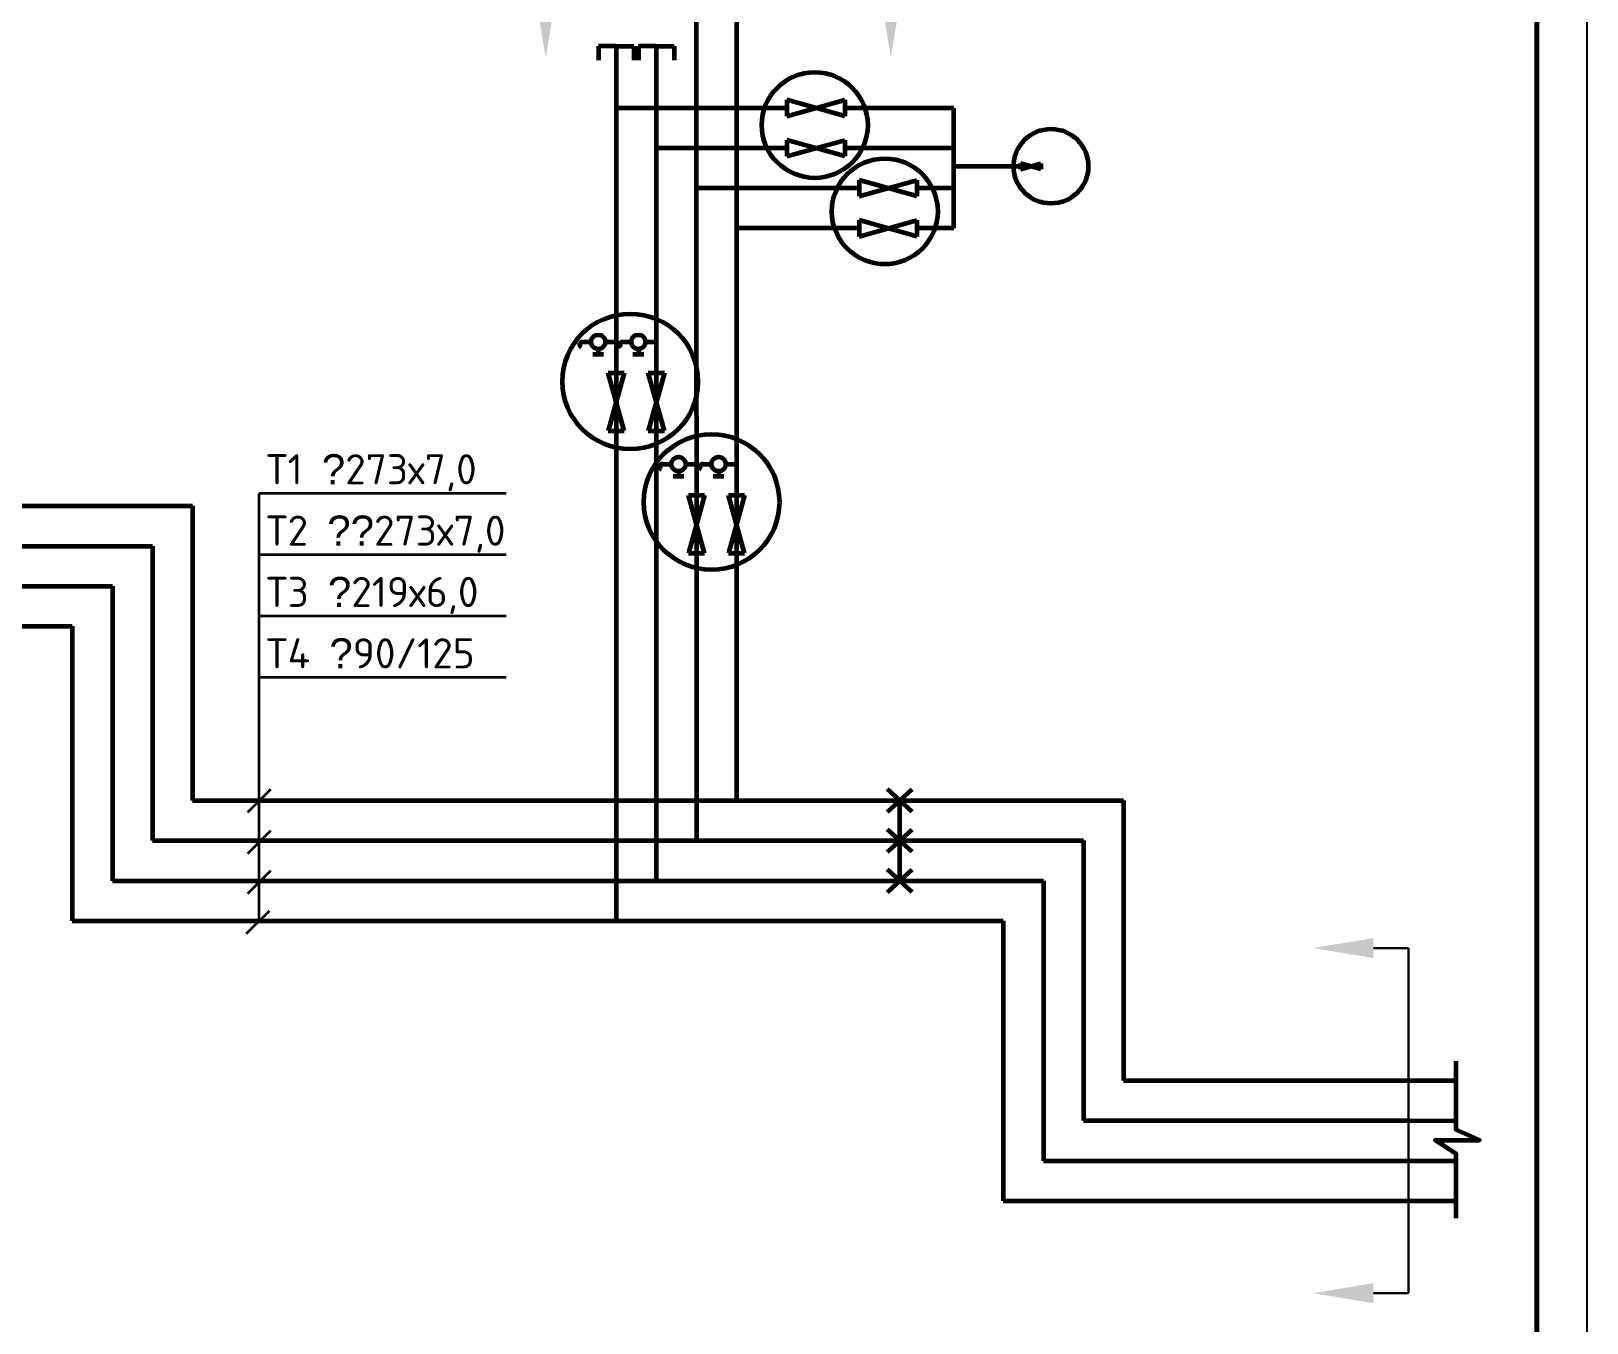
# Model space of a CAD drawing. Header units: metres. Extents: x 1642 to 8476, y 831 to 5441.
# Drawn here: x 1907.3 to 2062.4, y 1992.3 to 2121.2 of the extents above; entities that cross this region are included whole.
import ezdxf
from ezdxf.enums import TextEntityAlignment as Align

# ---------------------------------------------------------------- set-up
doc = ezdxf.new("R2010")
doc.units = ezdxf.units.M
for name, color, linetype, lineweight in [('7 тонкие', 7, 'Continuous', 20), ('Объекты проект.', 1, 'Continuous', 80), ('Размер 3.5', 250, 'Continuous', 35), ('Размерный', 4, 'Continuous', 30), ('Размеры на чертеже', 250, 'Continuous', 25)]:
    doc.layers.add(name, color=color, linetype=linetype, lineweight=lineweight)
doc.styles.add('-ISOCPEUR-', font='isocpeur.ttf')
doc.styles.get("Standard").update_dxf_attribs({"font": 'arial.ttf'})

# ---------------------------------------------------------------- blocks, each defined once
blk = doc.blocks.new('*U326')
blk.add_lwpolyline([(0, 0), (420, 0), (420, -297), (0, -297)], close=True)
at = {"const_width": 0.5}
blk.add_lwpolyline([(20, -5), (415, -5), (415, -292), (20, -292)], close=True, dxfattribs=at)
blk.add_attdef('РАЗРАБОТАЛ', text='', height=2.5).set_placement((250.5, -264.22), align=Align.MIDDLE_LEFT)
at = {"flags": 8}
for tag, height, p in [('ДАТА', 2.5, (290.07, -264.4)), ('ЛИСТ', 3, (386.39, -271.92)), ('ЛИСТОВ', 3, (403.89, -271.92))]:
    blk.add_attdef(tag, text='', height=height, dxfattribs=at).set_placement(p, align=Align.MIDDLE_CENTER)
blk.add_attdef('ПРОВЕРИЛ', (250.75, -270.73), '', height=2.5)
for tag, p in [('ТЕПЛОВЫЕ_СЕТИ_001', (315.41, -270.98)), ('ИМЯ_ЧЕРТЕЖА_001', (318.54, -284.68))]:
    blk.add_attdef(tag, p, '', height=3, dxfattribs=at)
at = {"style": '-ISOCPEUR-', "flags": 8}
blk.add_attdef('ФОРМАТ', text='', height=3, dxfattribs=at).set_placement((380.97, -294.75), align=Align.MIDDLE_CENTER)

msp = doc.modelspace()

# ---------------------------------------------------------------- linework, layer by layer
at = {"color": 6, "lineweight": 60}
for p, q in [((1965.603, 2119.675), (1963.834, 2119.675)), ((1963.834, 2119.675), (1963.834, 2118.251)), ((1965.603, 2119.675), (1967.372, 2119.675)), ((1967.372, 2119.675), (1967.372, 2118.251))]:
    msp.add_line(p, q, dxfattribs=at)
at = {"lineweight": 60}
for p, q in [((1982.611, 2114.296), (1982.611, 2112.691)), ((1982.611, 2112.691), (1988.39, 2114.296)), ((1988.39, 2112.691), (1982.611, 2114.296)), ((1988.39, 2114.296), (1988.39, 2112.691)), ((1999.252, 2101.493), (1999.252, 2113.493)), ((1982.611, 2110.296), (1982.611, 2108.691)), ((1982.611, 2108.691), (1988.39, 2110.296)), ((1988.39, 2108.691), (1982.611, 2110.296)), ((1988.39, 2110.296), (1988.39, 2108.691)), ((1999.252, 2107.689), (2005.918, 2107.689)), ((2005.918, 2107.972), (2005.918, 2107.407)), ((2005.918, 2107.407), (2007.953, 2107.972)), ((2007.953, 2107.407), (2005.918, 2107.972)), ((2007.953, 2107.972), (2007.953, 2107.407)), ((1989.813, 2106.296), (1989.813, 2104.691)), ((1989.813, 2104.691), (1995.592, 2106.296)), ((1995.592, 2104.691), (1989.813, 2106.296)), ((1995.592, 2106.296), (1995.592, 2104.691)), ((1989.813, 2102.296), (1989.813, 2100.691)), ((1989.813, 2100.691), (1995.592, 2102.296)), ((1995.592, 2100.691), (1989.813, 2102.296)), ((1995.592, 2102.296), (1995.592, 2100.691)), ((1962.238, 2090.166), (1963.098, 2090.166)), ((1963.813, 2089.45), (1963.813, 2088.913)), ((1964.529, 2090.166), (1965.603, 2090.166)), ((1966.238, 2090.166), (1967.098, 2090.166)), ((1967.813, 2089.45), (1967.813, 2088.913)), ((1968.529, 2090.166), (1969.603, 2090.166)), ((1964.35, 2088.913), (1963.277, 2088.913)), ((1968.35, 2088.913), (1967.277, 2088.913)), ((1964.801, 2087.071), (1966.406, 2087.071)), ((1966.406, 2081.292), (1964.801, 2087.071)), ((1966.406, 2087.071), (1964.801, 2081.292)), ((1968.801, 2087.071), (1970.406, 2087.071)), ((1970.406, 2081.292), (1968.801, 2087.071)), ((1970.406, 2087.071), (1968.801, 2081.292)), ((1964.801, 2081.292), (1966.406, 2081.292)), ((1968.801, 2081.292), (1970.406, 2081.292)), ((1970.238, 2077.979), (1971.098, 2077.979)), ((1971.813, 2077.263), (1971.813, 2076.726)), ((1972.529, 2077.979), (1973.603, 2077.979)), ((1974.238, 2077.979), (1975.098, 2077.979)), ((1975.813, 2077.263), (1975.813, 2076.726)), ((1976.529, 2077.979), (1977.603, 2077.979)), ((1972.35, 2076.726), (1971.277, 2076.726)), ((1976.35, 2076.726), (1975.277, 2076.726)), ((1972.801, 2074.885), (1974.406, 2074.885)), ((1974.406, 2069.106), (1972.801, 2074.885)), ((1974.406, 2074.885), (1972.801, 2069.106)), ((1976.801, 2074.885), (1978.406, 2074.885)), ((1978.406, 2069.106), (1976.801, 2074.885)), ((1978.406, 2074.885), (1976.801, 2069.106)), ((1972.801, 2069.106), (1974.406, 2069.106)), ((1976.801, 2069.106), (1978.406, 2069.106)), ((1995.112, 2043.296), (1992.653, 2045.546)), ((1992.653, 2043.296), (1995.112, 2045.546)), ((1993.883, 2036.421), (1993.883, 2044.421)), ((1995.112, 2039.296), (1992.653, 2041.546)), ((1992.653, 2039.296), (1995.112, 2041.546)), ((1995.112, 2035.296), (1992.653, 2037.546)), ((1992.653, 2035.296), (1995.112, 2037.546))]:
    msp.add_line(p, q, dxfattribs=at)
for centre, radius in [((1985.399, 2111.788), 5.276), ((2008.95, 2107.689), 3.72), ((1992.379, 2103.184), 5.276), ((1966.999, 2086.224), 6.757), ((1963.813, 2090.166), 0.716), ((1967.813, 2090.166), 0.716), ((1975.111, 2074.197), 6.757), ((1971.813, 2077.979), 0.716), ((1975.813, 2077.979), 0.716)]:
    msp.add_circle(centre, radius, dxfattribs=at)
for centre in [(1962.22, 2089.892), (1966.22, 2089.892), (1970.22, 2077.706), (1974.22, 2077.706)]:
    msp.add_arc(centre, 0.274, 86.2591, 244.72194, dxfattribs=at)
at = {"layer": '7 тонкие', "lineweight": 60}
for p, q in [((2044.596, 2016.498), (2049.348, 2016.493)), ((2044.593, 2012.498), (2049.341, 2012.494)), ((2044.596, 2008.498), (2049.355, 2008.498)), ((2044.589, 2004.498), (2049.355, 2004.498))]:
    msp.add_line(p, q, dxfattribs=at)
msp.add_lwpolyline([(2049.355, 2002.784), (2049.355, 2009.186), (2047.241, 2010.55), (2051.691, 2010.55), (2049.34, 2011.579), (2049.346, 2018.419)], dxfattribs=at)
at = {"layer": 'Объекты проект.', "color": 5, "lineweight": 60}
for p, q in [((1973.578, 2128.006), (1973.603, 2040.421)), ((1984.335, 2105.493), (1973.603, 2105.493)), ((1989.813, 2105.493), (1973.603, 2105.493)), ((1999.252, 2105.493), (1995.592, 2105.493)), ((1884.86, 2069.805), (1919.368, 2069.805)), ((1919.368, 2069.805), (1919.368, 2040.421)), ((1919.368, 2040.421), (2012.197, 2040.421)), ((2012.197, 2040.421), (2012.197, 2012.498)), ((2012.197, 2012.498), (2044.596, 2012.498))]:
    msp.add_line(p, q, dxfattribs=at)
at = {"layer": 'Объекты проект.', "color": 1, "lineweight": 60}
for p, q in [((1977.58, 2128.008), (1977.603, 2044.421)), ((1880.86, 2073.805), (1923.368, 2073.805)), ((1923.368, 2073.805), (1923.368, 2044.421)), ((1923.368, 2044.421), (2016.197, 2044.421)), ((2016.197, 2044.421), (2016.197, 2016.498)), ((2016.197, 2016.498), (2044.596, 2016.498))]:
    msp.add_line(p, q, dxfattribs=at)
at = {"layer": 'Объекты проект.', "color": 6, "lineweight": 60}
for p, q in [((1965.603, 2119.675), (1965.603, 2032.421)), ((1982.611, 2113.493), (1965.603, 2113.493)), ((1999.252, 2113.493), (1988.39, 2113.493)), ((1892.86, 2061.805), (1911.368, 2061.805)), ((1911.368, 2061.805), (1911.368, 2032.421)), ((1911.368, 2032.421), (2004.197, 2032.421)), ((2004.197, 2032.421), (2004.197, 2004.498)), ((2004.197, 2004.498), (2044.596, 2004.498))]:
    msp.add_line(p, q, dxfattribs=at)
at = {"layer": 'Объекты проект.', "color": 4, "lineweight": 60}
for p, q in [((1969.603, 2119.675), (1967.834, 2119.675)), ((1967.834, 2119.675), (1967.834, 2118.251)), ((1969.603, 2119.675), (1969.603, 2036.421)), ((1969.603, 2119.675), (1971.372, 2119.675)), ((1971.372, 2119.675), (1971.372, 2118.251)), ((1982.611, 2109.493), (1969.603, 2109.493)), ((1999.252, 2109.493), (1988.39, 2109.493)), ((1888.86, 2065.805), (1915.368, 2065.805)), ((1915.368, 2065.805), (1915.368, 2036.421)), ((1915.368, 2036.421), (2008.197, 2036.421)), ((2008.197, 2036.421), (2008.197, 2008.498)), ((2008.197, 2008.498), (2044.596, 2008.498))]:
    msp.add_line(p, q, dxfattribs=at)
at = {"layer": 'Объекты проект.', "lineweight": 60}
for p, q in [((1984.335, 2101.493), (1977.603, 2101.493)), ((1989.813, 2101.493), (1977.603, 2101.493)), ((1999.252, 2101.493), (1995.592, 2101.493))]:
    msp.add_line(p, q, dxfattribs=at)
at = {"layer": 'Размер 3.5'}
for p, q in [((1954.619, 2075.036), (1930.016, 2075.036)), ((1930.016, 2032.421), (1930.016, 2075.036)), ((1954.619, 2068.917), (1930.016, 2068.917)), ((1954.619, 2062.797), (1930.016, 2062.797)), ((1954.619, 2056.678), (1930.016, 2056.678)), ((1928.871, 2043.275), (1931.161, 2045.566)), ((1928.871, 2039.149), (1931.161, 2041.439)), ((1928.871, 2035.149), (1931.161, 2037.439)), ((1928.745, 2031.149), (1931.035, 2033.439))]:
    msp.add_line(p, q, dxfattribs=at)
at = {"layer": 'Размерный', "color": 7, "lineweight": 30}
for p, q in [((2044.585, 2029.709), (2041.092, 2029.708)), ((2044.593, 2012.498), (2044.585, 2029.709)), ((2044.593, 2012.498), (2044.585, 1995.286)), ((2044.585, 1995.286), (2041.092, 1995.287))]:
    msp.add_line(p, q, dxfattribs=at)
for points in [[(1959.565, 2124.506), (1958.571, 2118.525), (1957.572, 2124.505)], [(1991.992, 2124.506), (1992.986, 2118.525), (1993.986, 2124.505)], [(2041.092, 2028.711), (2035.112, 2029.705), (2041.091, 2030.705)], [(2041.092, 1996.284), (2035.112, 1995.29), (2041.091, 1994.291)]]:
    msp.add_solid(points, dxfattribs=at)

# ---------------------------------------------------------------- block references
at = {"layer": 'Размеры на чертеже', "lineweight": 90}
msp.add_blockref('*U326', (1642.383, 2221.672), dxfattribs=at)

# ---------------------------------------------------------------- texts
at = {"char_height": 3, "attachment_point": 1, "style": '-ISOCPEUR-'}
for s, insert in [('Т1 {\\fArial|b0|i0|c204|p34;\x9d}273х7,0', (1930.713, 2078.964)), ('Т2 {\\fArial|b0|i0|c204|p34;\x9d\x9d}273х7,0', (1930.713, 2072.844)), ('Т3 {\\fArial|b0|i0|c204|p34;\x9d}219х6,0', (1930.713, 2066.725)), ('Т4 {\\fArial|b0|i0|c204|p34;\x9d}90/125', (1930.713, 2060.606))]:
    msp.add_mtext_dynamic_manual_height_columns(s, width=23.76088, gutter_width=12.5, heights=[0], dxfattribs=dict(at, insert=insert))

doc.saveas('drawing.dxf')
